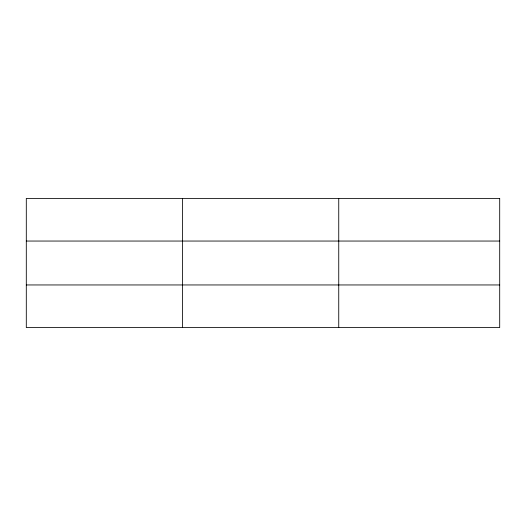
<?xml version="1.0" encoding="UTF-8"?>
<svg xmlns="http://www.w3.org/2000/svg" width="526" height="526" viewBox="0 0 526 526"><rect width="100%" height="100%" fill="white"/><g stroke="black" fill="none" stroke-linecap="round" stroke-linejoin="round"><path stroke-width="0.79" d="M182.522 327.566L182.522 198.434M338.744 327.566L338.744 198.434M26.3 241.046L499.7 241.046M26.3 284.954L499.7 284.954M499.7 198.434L499.7 327.566L26.3 327.566L26.3 198.434L499.7 198.434"/></g></svg>
